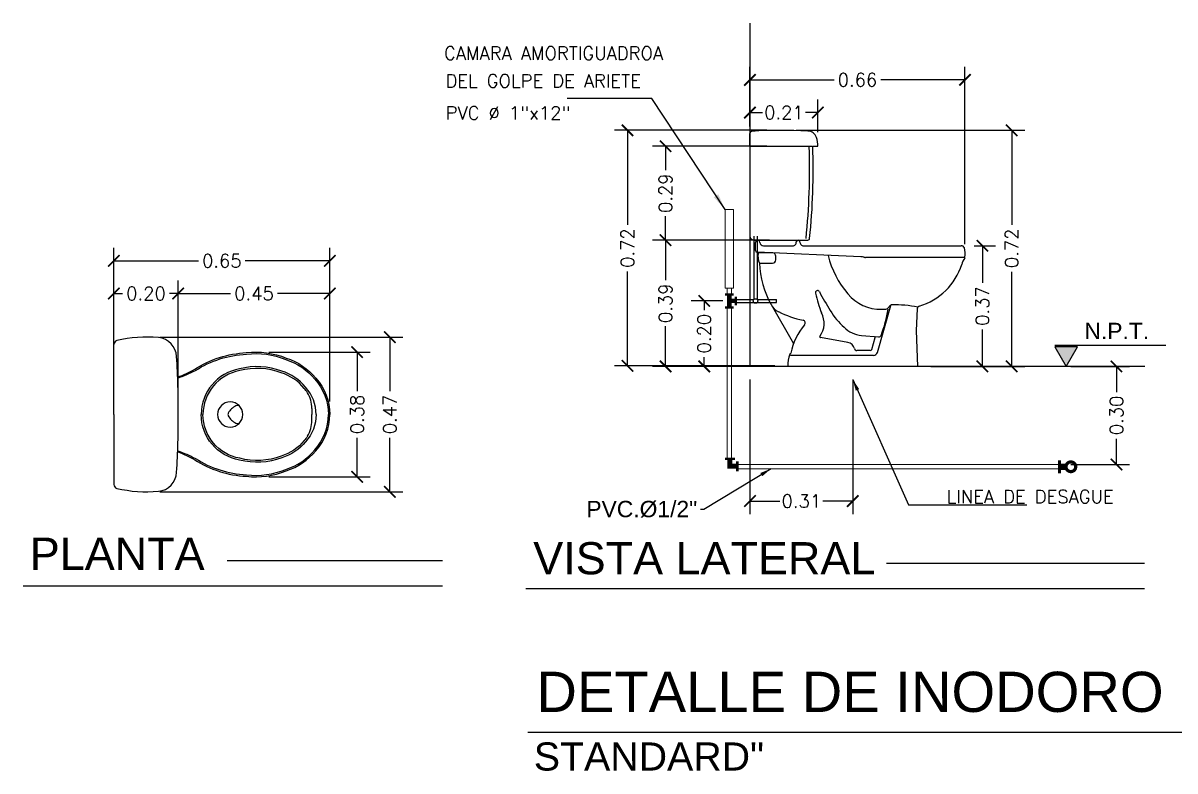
# Model space of a CAD drawing. Header units: inches. Extents: x -370 to 18, y -197 to 199.
# Drawn here: x -251.997 to -248.474, y -51.314 to -49.027 of the extents above; entities that cross this region are included whole.
import ezdxf

# ---------------------------------------------------------------- set-up
doc = ezdxf.new("R2010")
doc.units = ezdxf.units.IN
doc.header["$MEASUREMENT"] = 0
doc.header["$PDMODE"] = 34
doc.header["$PDSIZE"] = 0.2
for name, color, linetype in [('1', 1, 'Continuous'), ('agua', 4, 'Continuous'), ('COTAS', 1, 'Continuous'), ('grada', 3, 'Continuous'), ('Layer4', 4, 'Continuous'), ('MFIJ', 2, 'Continuous'), ('MUROS', 5, 'Continuous'), ('TEXT', 2, 'Continuous')]:
    doc.layers.add(name, color=color, linetype=linetype)
doc.styles.add('ARIAL', font='arial.ttf', dxfattribs={"height": 0.14})
doc.styles.add('NT_20', font='romans.shx', dxfattribs={"height": 0.0403})
doc.styles.add('NT_20 WALTER GUERRA', font='romans.shx', dxfattribs={"height": 0.0403})
doc.dimstyles.new('80E20', dxfattribs={"dimtxt": 0.0403, "dimasz": 0.035, "dimexe": 0.04, "dimexo": 0.04, "dimgap": 0.01, "dimtad": 0, "dimzin": 1, "dimdsep": 46, "dimtxsty": 'NT_20', "dimblk": 'ARCHTICK', "dimcen": 2.5, "dimclrd": 1, "dimclre": 1, "dimclrt": 3, "dimadec": 0, "dimazin": 0, "dimtfac": 1, "dimtmove": 1, "dimatfit": 3, "dimfxl": 1, "dimlwd": -1, "dimlwe": -1, "dimarcsym": 0})

# ---------------------------------------------------------------- blocks, each defined once
blk = doc.blocks.new('_ArchTick')
at = {"color": 0, "linetype": 'ByBlock', "const_width": 0.15}
blk.add_lwpolyline([(-0.5, -0.5), (0.5, 0.5)], dxfattribs=at)
blk = doc.blocks.new('Inod_HydraP')
at = {"color": 2, "linetype": 'Continuous', "ltscale": 20}
for q in [(0.05, 0.214), (0.05, -0.214)]:
    blk.add_line((0.05, 0), q, dxfattribs=at)
at = {"color": 1, "linetype": 'Continuous', "ltscale": 20}
for p in [(0.6556, 0.0185), (0.6556, 0.0185), (0.6556, -0.0185), (0.6556, -0.0185)]:
    blk.add_line(p, (0.6556, 0), dxfattribs=at)
for points in [[(0.245, 0.1141, 0.041153), (0.2972, 0.1384, -0.130423), (0.4549, 0.1891, -0.126977), (0.5774, 0.1724, -0.141745), (0.668, 0.1109, -0.184983), (0.7105, 0, -0.184983)], [(0.2451, 0.1113, 0.039655), (0.2996, 0.1346, -0.130633), (0.4553, 0.1846, -0.127306), (0.5758, 0.1681, -0.14208), (0.6646, 0.108, -0.185121), (0.706, 0, -0.185121)], [(0.6685, 0, 0.18664), (0.6362, 0.0834, 0.144474), (0.5636, 0.1327, 0.154958), (0.434, 0.1394, 0.364044), (0.317, 0, 0.364044)], [(0.6426, 0.0665, 0.0358), (0.6321, 0.0798, 0.144945), (0.5618, 0.1275, 0.155404), (0.4351, 0.134, 0.364511), (0.3225, 0, 0.364511)], [(0.6685, 0, -0.18664), (0.6362, -0.0834, -0.144474), (0.5636, -0.1327, -0.154958), (0.434, -0.1394, -0.364044), (0.317, 0, -0.364044)], [(0.245, -0.1141, -0.041153), (0.2972, -0.1384, 0.130423), (0.4549, -0.1891, 0.126977), (0.5774, -0.1724, 0.141745), (0.668, -0.1109, 0.184983), (0.7105, 0, 0.184983)], [(0.2451, -0.1113, -0.039655), (0.2996, -0.1346, 0.130633), (0.4553, -0.1846, 0.127306), (0.5758, -0.1681, 0.14208), (0.6646, -0.108, 0.185121), (0.706, 0, 0.185121)], [(0.6426, -0.0665, -0.0358), (0.6321, -0.0798, -0.144945), (0.5618, -0.1275, -0.155404), (0.4351, -0.134, -0.364511), (0.3225, 0, -0.364511)]]:
    blk.add_lwpolyline(points, format="xyb", dxfattribs=at)
at = {"color": 2, "linetype": 'Continuous', "ltscale": 20}
for centre, radius, start, end in [((0.0625, 0.214), 0.0125, 107.5577, 180), ((0.1507, -0.1676), 0.4041, 84.9198, 103.1543), ((0.1813, 0.1747), 0.0605, 2.1521, 85.0988), ((-2.0229, 0.0266), 2.2696, 359.2561, 3.7986), ((-2.0229, -0.0266), 2.2696, 356.2014, 0.7439), ((0.1813, -0.1747), 0.0605, 274.9012, 357.8479), ((0.0625, -0.214), 0.0125, 180, 252.4423), ((0.1507, 0.1676), 0.4041, 256.8457, 275.0802)]:
    blk.add_arc(centre, radius, start, end, dxfattribs=at)
at = {"color": 1, "linetype": 'Continuous', "ltscale": 20}
for centre, radius, start, end in [((0.4058, 0), 0.0384, 0, 180), ((0.5606, 0.0185), 0.095, 0, 30.3676), ((0.4058, 0), 0.0384, 180, 0), ((0.4127, -0.0009), 0.0139, 158.8095, 176.346), ((0.4127, -0.0009), 0.0139, 158.8095, 176.346), ((0.4456, -0.0215), 0.0525, 114.9844, 150.8262), ((0.4283, 0.0179), 0.00957, 38.1923, 120.8156), ((0.4127, 0.0009), 0.0139, 183.654, 201.1905), ((0.4127, 0.0009), 0.0139, 183.654, 201.1905), ((0.4456, 0.0215), 0.0525, 209.1738, 245.0156), ((0.4283, -0.0179), 0.00957, 239.1844, 321.8077), ((0.5606, -0.0185), 0.095, 329.6324, 0)]:
    blk.add_arc(centre, radius, start, end, dxfattribs=at)
blk = doc.blocks.new('*D628')
at = {"color": 1, "transparency": 16777216}
for p, q in [((-251.7196, -49.9699), (-251.7196, -49.814)), ((-251.5231, -50.1867), (-251.5231, -49.814)), ((-251.7196, -49.854), (-251.6928, -49.854)), ((-251.5231, -49.854), (-251.55, -49.854))]:
    blk.add_line(p, q, dxfattribs=at)
at = {"layer": 'DEFPOINTS', "color": 0, "transparency": 16777216}
for p in [(-251.5231, -49.854), (-251.7196, -50.0099), (-251.5231, -50.2267)]:
    blk.add_point(p, dxfattribs=at)
at = {"color": 1, "transparency": 16777216, "xscale": 0.035, "yscale": 0.035, "zscale": 0.035, "rotation": 180}
blk.add_blockref('_ArchTick', (-251.7196, -49.854), dxfattribs=at)
at = {"color": 1, "transparency": 16777216, "xscale": 0.035, "yscale": 0.035, "zscale": 0.035}
blk.add_blockref('_ArchTick', (-251.5231, -49.854), dxfattribs=at)
at = {"color": 3, "transparency": 16777216, "insert": (-251.6214, -49.854), "char_height": 0.0403, "attachment_point": 5, "style": 'NT_20'}
blk.add_mtext('0.20', dxfattribs=at)
blk = doc.blocks.new('*D629')
at = {"color": 1, "transparency": 16777216}
for p, q in [((-251.5231, -50.1867), (-251.5231, -49.814)), ((-251.0591, -50.1839), (-251.0591, -49.814)), ((-251.5231, -49.854), (-251.3625, -49.854)), ((-251.0591, -49.854), (-251.2197, -49.854))]:
    blk.add_line(p, q, dxfattribs=at)
at = {"layer": 'DEFPOINTS', "color": 0, "transparency": 16777216}
for p in [(-251.0591, -49.854), (-251.5231, -50.2267), (-251.0591, -50.2239)]:
    blk.add_point(p, dxfattribs=at)
at = {"color": 1, "transparency": 16777216, "xscale": 0.035, "yscale": 0.035, "zscale": 0.035, "rotation": 180}
blk.add_blockref('_ArchTick', (-251.5231, -49.854), dxfattribs=at)
at = {"color": 1, "transparency": 16777216, "xscale": 0.035, "yscale": 0.035, "zscale": 0.035}
blk.add_blockref('_ArchTick', (-251.0591, -49.854), dxfattribs=at)
at = {"color": 3, "transparency": 16777216, "insert": (-251.2911, -49.854), "char_height": 0.0403, "attachment_point": 5, "style": 'NT_20'}
blk.add_mtext('0.45', dxfattribs=at)
blk = doc.blocks.new('*D630')
at = {"color": 1, "transparency": 16777216}
for p, q in [((-251.7196, -50.1839), (-251.7196, -49.714)), ((-251.0591, -50.1839), (-251.0591, -49.714)), ((-251.7196, -49.754), (-251.4608, -49.754)), ((-251.0591, -49.754), (-251.318, -49.754))]:
    blk.add_line(p, q, dxfattribs=at)
at = {"layer": 'DEFPOINTS', "color": 0, "transparency": 16777216}
for p in [(-251.0591, -49.754), (-251.7196, -50.2239), (-251.0591, -50.2239)]:
    blk.add_point(p, dxfattribs=at)
at = {"color": 1, "transparency": 16777216, "xscale": 0.035, "yscale": 0.035, "zscale": 0.035, "rotation": 180}
blk.add_blockref('_ArchTick', (-251.7196, -49.754), dxfattribs=at)
at = {"color": 1, "transparency": 16777216, "xscale": 0.035, "yscale": 0.035, "zscale": 0.035}
blk.add_blockref('_ArchTick', (-251.0591, -49.754), dxfattribs=at)
at = {"color": 3, "transparency": 16777216, "insert": (-251.3894, -49.754), "char_height": 0.0403, "attachment_point": 5, "style": 'NT_20'}
blk.add_mtext('0.65', dxfattribs=at)
blk = doc.blocks.new('*D631')
at = {"color": 1, "transparency": 16777216}
for p, q in [((-251.2459, -50.0331), (-250.9358, -50.0331)), ((-250.9758, -50.0331), (-250.9758, -50.1525)), ((-250.9758, -50.4146), (-250.9758, -50.2953)), ((-251.2459, -50.4146), (-250.9358, -50.4146))]:
    blk.add_line(p, q, dxfattribs=at)
at = {"layer": 'DEFPOINTS', "color": 0, "transparency": 16777216}
for p in [(-251.2859, -50.0331), (-251.2859, -50.4146), (-250.9758, -50.4146)]:
    blk.add_point(p, dxfattribs=at)
at = {"color": 1, "transparency": 16777216, "xscale": 0.035, "yscale": 0.035, "zscale": 0.035}
for p, rotation in [((-250.9758, -50.0331), 90), ((-250.9758, -50.4146), 270)]:
    blk.add_blockref('_ArchTick', p, dxfattribs=dict(at, rotation=rotation))
at = {"color": 3, "transparency": 16777216, "insert": (-250.9758, -50.2239), "char_height": 0.0403, "attachment_point": 5, "rotation": 90, "style": 'NT_20'}
blk.add_mtext('0.38', dxfattribs=at)
blk = doc.blocks.new('*D632')
at = {"color": 1, "transparency": 16777216}
for p, q in [((-251.5789, -49.9873), (-250.8358, -49.9873)), ((-250.8758, -49.9873), (-250.8758, -50.1525)), ((-250.8758, -50.4604), (-250.8758, -50.2953)), ((-251.5789, -50.4604), (-250.8358, -50.4604))]:
    blk.add_line(p, q, dxfattribs=at)
at = {"layer": 'DEFPOINTS', "color": 0, "transparency": 16777216}
for p in [(-251.6189, -49.9873), (-251.6189, -50.4604), (-250.8758, -50.4604)]:
    blk.add_point(p, dxfattribs=at)
at = {"color": 1, "transparency": 16777216, "xscale": 0.035, "yscale": 0.035, "zscale": 0.035}
for p, rotation in [((-250.8758, -49.9873), 90), ((-250.8758, -50.4604), 270)]:
    blk.add_blockref('_ArchTick', p, dxfattribs=dict(at, rotation=rotation))
at = {"color": 3, "transparency": 16777216, "insert": (-250.8758, -50.2239), "char_height": 0.0403, "attachment_point": 5, "rotation": 90, "style": 'NT_20'}
blk.add_mtext('0.47', dxfattribs=at)
blk = doc.blocks.new('Inod_HydraE')
at = {"layer": 'MFIJ', "color": 2, "linetype": 'Continuous'}
for p, q in [((0.05, 0.6756), (0.05, 0.7121)), ((0.05, 0.6706), (0.05, 0.3981)), ((0.0525, 0.6731), (0.24, 0.6731)), ((0.242, 0.6731), (0.2575, 0.6731)), ((0.062, 0.3861), (0.0732, 0.3861)), ((0.067, 0.3539), (0.067, 0.3786)), ((0.0732, 0.3861), (0.2266, 0.3861)), ((0.0914, 0.3688), (0.1806, 0.3688)), ((0.2142, 0.3688), (0.6958, 0.3688)), ((0.3889, 0.335), (0.0718, 0.3489)), ((0.0759, 0.3468), (0.0759, 0.3487)), ((0.1198, 0.3468), (0.0759, 0.3468)), ((0.1294, 0.3258), (0.1294, 0.3368)), ((0.7076, 0.3329), (0.4035, 0.3329)), ((0.0794, 0.3158), (0.1194, 0.3158)), ((0.1146, 0.1888), (0.1834, 0.0697)), ((0.4796, 0.1867), (0.4709, 0.1775)), ((0.5596, 0.1093), (0.562, 0.1762)), ((0.4528, 0.1749), (0.4656, 0.1751)), ((0.5634, 0), (0.5596, 0.1093)), ((0.3495, 0.0731), (0.2658, 0.0879)), ((0.391, 0.0946), (0.4434, 0.09)), ((0.423, 0.0521), (0.4333, 0.0879)), ((0.4182, 0.0485), (0.3772, 0.0485)), ((0.5634, 0), (0.1658, 0)), ((0.428, 0.0335), (0.1737, 0.0335))]:
    blk.add_line(p, q, dxfattribs=at)
at = {"layer": 'MFIJ', "color": 1, "linetype": 'Continuous'}
blk.add_line((0.44, 0.0426), (0.4813, 0.1865), dxfattribs=at)
at = {"layer": 'MFIJ', "color": 2, "linetype": 'Continuous'}
for centre, radius, start, end in [((0.0562, 0.7124), 0.0062, 91.4933, 182.6113), ((0.151, -0.6221), 1.344, 86.7356, 94.0533), ((0.2268, 0.692), 0.0278, 16.7219, 88.403), ((0.0525, 0.6756), 0.0025, 180, 270), ((0.0525, 0.6706), 0.0025, 90, 180), ((-1.77, 0.5991), 2.0024, 354.048, 2.0675), ((-1.7645, 0.5995), 2.0079, 354.0535, 2.0975), ((-1.7645, 0.5995), 2.0079, 2.0975, 2.1008), ((0.1881, 0.6762), 0.0695, 357.4066, 19.9838), ((0.062, 0.3981), 0.012, 180, 270), ((0.2266, 0.3921), 0.006, 270, 354.0535), ((0.0735, 0.3794), 0.0065, 357.5731, 186.7437), ((0.072, 0.3539), 0.005, 180, 267.5), ((0.0923, 0.3813), 0.0125, 189.9672, 266.0547), ((0.1811, 0.3795), 0.0107, 267.3041, 7.4657), ((0.1972, 0.3804), 0.00557, 7.9882, 175.8253), ((0.2139, 0.3801), 0.0113, 174.2074, 271.3864), ((0.6969, 0.3596), 0.00924, 15.4286, 97.0264), ((0.6461, 0.3438), 0.0625, 350.5054, 16.9979), ((0.1153, 0.3355), 0.0409, 164.0001, 208.7742), ((0.1194, 0.3258), 0.01, 270, 0), ((0.1194, 0.3368), 0.01, 0, 87.5), ((0.5624, 0.4062), 0.2815, 193.7359, 220.8288), ((0.3896, 0.302), 0.0331, 72.2543, 91.3308), ((0.4033, 0.3436), 0.0107, 250.6238, 271.3268), ((0.7451, 0.3023), 0.048, 142.8736, 168.465), ((0.7028, 0.3343), 0.005, 322.8736, 350.5054), ((0.3718, 0.3284), 0.2927, 182.4709, 208.4948), ((0.5132, 0.3707), 0.1939, 286.31, 342.3541), ((0.2567, 0.2255), 0.0064, 30, 198), ((0.6124, 0.3021), 0.3702, 192.2584, 201.9391), ((1.1067, 0.6774), 0.9563, 207.9867, 212.0133), ((0.4479, 0.3008), 0.126, 218.5782, 272.247), ((0.1594, 0.2131), 0.051, 208.4948, 243.8789), ((0.4654, 0.1826), 0.0075, 271.1235, 316.6131), ((0.4841, 0.1807), 0.0075, 90.8027, 127.232), ((0.4895, -0.2028), 0.3911, 79.0808, 90.8027), ((0.5714, 0.1758), 0.0095, 113.3794, 178), ((0.285, 0.4692), 0.3362, 243.8789, 257.5583), ((0.2079, 0.1318), 0.069, 324.6063, 27.6807), ((0.4669, 0.2693), 0.1975, 210, 229.3607), ((0.3633, 0.0024), 0.1921, 139.5225, 168.5447), ((0.2107, 0.1326), 0.0085, 319.5225, 77.5583), ((0.3984, 0.1788), 0.0845, 224.6343, 265), ((0.2662, 0.0904), 0.0025, 144.6063, 260), ((0.3452, 0.0485), 0.025, 14.0297, 80), ((0.4309, 0.0886), 0.0025, 344, 85), ((0.444, 0.0975), 0.0075, 265, 337.5224), ((0.2776, 0.0016), 0.1118, 161.5555, 180.8176), ((0.1739, 0.0362), 0.0025, 105.7222, 161.5555), ((0.1726, 0.041), 0.0025, 285.7222, 348.5447), ((0.3772, 0.0565), 0.008, 194.0297, 270), ((0.4182, 0.0535), 0.005, 270, 344), ((0.428, 0.046), 0.0125, 270, 344)]:
    blk.add_arc(centre, radius, start, end, dxfattribs=at)
at = {"layer": 'MFIJ', "color": 1, "linetype": 'Continuous'}
blk.add_arc((0.0762, 0.2395), 0.4018, 338.8606, 350.6878, dxfattribs=at)
blk = doc.blocks.new('*D633')
at = {"color": 1, "transparency": 16777216}
for p, q in [((-249.7742, -49.343), (-249.7742, -49.2606)), ((-249.5667, -49.3606), (-249.5667, -49.2606)), ((-249.7742, -49.3006), (-249.7361, -49.3006)), ((-249.5667, -49.3006), (-249.6048, -49.3006))]:
    blk.add_line(p, q, dxfattribs=at)
at = {"layer": 'DEFPOINTS', "color": 0, "transparency": 16777216}
for p in [(-249.5667, -49.3006), (-249.7742, -49.383), (-249.5667, -49.4006)]:
    blk.add_point(p, dxfattribs=at)
at = {"color": 1, "transparency": 16777216, "xscale": 0.035, "yscale": 0.035, "zscale": 0.035, "rotation": 180}
blk.add_blockref('_ArchTick', (-249.7742, -49.3006), dxfattribs=at)
at = {"color": 1, "transparency": 16777216, "xscale": 0.035, "yscale": 0.035, "zscale": 0.035}
blk.add_blockref('_ArchTick', (-249.5667, -49.3006), dxfattribs=at)
at = {"color": 3, "transparency": 16777216, "insert": (-249.6704, -49.3006), "char_height": 0.0403, "attachment_point": 5, "style": 'NT_20'}
blk.add_mtext('0.21', dxfattribs=at)
blk = doc.blocks.new('*D634')
at = {"color": 1, "transparency": 16777216}
for p, q in [((-249.7742, -49.343), (-249.7742, -49.1606)), ((-249.1165, -49.7033), (-249.1165, -49.1606)), ((-249.7742, -49.2006), (-249.5168, -49.2006)), ((-249.1165, -49.2006), (-249.374, -49.2006))]:
    blk.add_line(p, q, dxfattribs=at)
at = {"layer": 'DEFPOINTS', "color": 0, "transparency": 16777216}
for p in [(-249.1165, -49.2006), (-249.7742, -49.383), (-249.1165, -49.7433)]:
    blk.add_point(p, dxfattribs=at)
at = {"color": 1, "transparency": 16777216, "xscale": 0.035, "yscale": 0.035, "zscale": 0.035, "rotation": 180}
blk.add_blockref('_ArchTick', (-249.7742, -49.2006), dxfattribs=at)
at = {"color": 1, "transparency": 16777216, "xscale": 0.035, "yscale": 0.035, "zscale": 0.035}
blk.add_blockref('_ArchTick', (-249.1165, -49.2006), dxfattribs=at)
at = {"color": 3, "transparency": 16777216, "insert": (-249.4454, -49.2006), "char_height": 0.0403, "attachment_point": 5, "style": 'NT_20'}
blk.add_mtext('0.66', dxfattribs=at)
blk = doc.blocks.new('*D627')
at = {"color": 1, "transparency": 16777216}
for p, q in [((-249.6332, -49.3549), (-248.9337, -49.3549)), ((-248.9737, -49.3549), (-248.9737, -49.6444)), ((-248.9737, -50.0768), (-248.9737, -49.7872)), ((-249.2208, -50.0768), (-248.9337, -50.0768))]:
    blk.add_line(p, q, dxfattribs=at)
at = {"layer": 'DEFPOINTS', "color": 0, "transparency": 16777216}
for p in [(-249.6732, -49.3549), (-249.2608, -50.0768), (-248.9737, -50.0768)]:
    blk.add_point(p, dxfattribs=at)
at = {"color": 1, "transparency": 16777216, "xscale": 0.035, "yscale": 0.035, "zscale": 0.035}
for p, rotation in [((-248.9737, -49.3549), 90), ((-248.9737, -50.0768), 270)]:
    blk.add_blockref('_ArchTick', p, dxfattribs=dict(at, rotation=rotation))
at = {"color": 3, "transparency": 16777216, "insert": (-248.9737, -49.7158), "char_height": 0.0403, "attachment_point": 5, "rotation": 90, "style": 'NT_20'}
blk.add_mtext('0.72', dxfattribs=at)
blk = doc.blocks.new('*D635')
at = {"color": 1, "transparency": 16777216}
for p, q in [((-249.0884, -49.708), (-249.0233, -49.708)), ((-249.0633, -49.708), (-249.0633, -49.821)), ((-249.0633, -50.0768), (-249.0633, -49.9638)), ((-249.2208, -50.0768), (-249.0233, -50.0768))]:
    blk.add_line(p, q, dxfattribs=at)
at = {"layer": 'DEFPOINTS', "color": 0, "transparency": 16777216}
for p in [(-249.1284, -49.708), (-249.2608, -50.0768), (-249.0633, -50.0768)]:
    blk.add_point(p, dxfattribs=at)
at = {"color": 1, "transparency": 16777216, "xscale": 0.035, "yscale": 0.035, "zscale": 0.035}
for p, rotation in [((-249.0633, -49.708), 90), ((-249.0633, -50.0768), 270)]:
    blk.add_blockref('_ArchTick', p, dxfattribs=dict(at, rotation=rotation))
at = {"color": 3, "transparency": 16777216, "insert": (-249.0633, -49.8924), "char_height": 0.0403, "attachment_point": 5, "rotation": 90, "style": 'NT_20'}
blk.add_mtext('0.37', dxfattribs=at)
blk = doc.blocks.new('*D636')
at = {"color": 1, "transparency": 16777216}
for p, q in [((-249.7224, -49.4037), (-250.0724, -49.4037)), ((-250.0324, -49.4037), (-250.0324, -49.4768)), ((-250.0324, -49.6907), (-250.0324, -49.6177)), ((-249.7143, -49.6907), (-250.0724, -49.6907))]:
    blk.add_line(p, q, dxfattribs=at)
at = {"layer": 'DEFPOINTS', "color": 0, "transparency": 16777216}
for p in [(-249.6824, -49.4037), (-250.0324, -49.6907), (-249.6743, -49.6907)]:
    blk.add_point(p, dxfattribs=at)
at = {"color": 1, "transparency": 16777216, "xscale": 0.035, "yscale": 0.035, "zscale": 0.035}
for p, rotation in [((-250.0324, -49.4037), 90), ((-250.0324, -49.6907), 270)]:
    blk.add_blockref('_ArchTick', p, dxfattribs=dict(at, rotation=rotation))
at = {"color": 3, "transparency": 16777216, "insert": (-250.0324, -49.5472), "char_height": 0.0403, "attachment_point": 5, "rotation": 90, "style": 'NT_20'}
blk.add_mtext('0.29', dxfattribs=at)
blk = doc.blocks.new('*D637')
at = {"color": 1, "transparency": 16777216}
for p, q in [((-249.7143, -49.6907), (-250.0724, -49.6907)), ((-250.0324, -49.6907), (-250.0324, -49.8133)), ((-250.0324, -50.0768), (-250.0324, -49.9542)), ((-249.8142, -50.0768), (-250.0724, -50.0768))]:
    blk.add_line(p, q, dxfattribs=at)
at = {"layer": 'DEFPOINTS', "color": 0, "transparency": 16777216}
for p in [(-249.6743, -49.6907), (-250.0324, -50.0768), (-249.7742, -50.0768)]:
    blk.add_point(p, dxfattribs=at)
at = {"color": 1, "transparency": 16777216, "xscale": 0.035, "yscale": 0.035, "zscale": 0.035}
for p, rotation in [((-250.0324, -49.6907), 90), ((-250.0324, -50.0768), 270)]:
    blk.add_blockref('_ArchTick', p, dxfattribs=dict(at, rotation=rotation))
at = {"color": 3, "transparency": 16777216, "insert": (-250.0324, -49.8838), "char_height": 0.0403, "attachment_point": 5, "rotation": 90, "style": 'NT_20'}
blk.add_mtext('0.39', dxfattribs=at)
blk = doc.blocks.new('*D638')
at = {"color": 1, "transparency": 16777216}
for p, q in [((-249.8573, -49.8768), (-249.9541, -49.8768)), ((-249.9141, -49.8768), (-249.9141, -49.9054)), ((-249.9141, -50.0768), (-249.9141, -50.0482)), ((-249.8542, -50.0768), (-249.9541, -50.0768))]:
    blk.add_line(p, q, dxfattribs=at)
at = {"layer": 'DEFPOINTS', "color": 0, "transparency": 16777216}
for p in [(-249.8173, -49.8768), (-249.9141, -50.0768), (-249.8142, -50.0768)]:
    blk.add_point(p, dxfattribs=at)
at = {"color": 1, "transparency": 16777216, "xscale": 0.035, "yscale": 0.035, "zscale": 0.035}
for p, rotation in [((-249.9141, -49.8768), 90), ((-249.9141, -50.0768), 270)]:
    blk.add_blockref('_ArchTick', p, dxfattribs=dict(at, rotation=rotation))
at = {"color": 3, "transparency": 16777216, "insert": (-249.9141, -49.9768), "char_height": 0.0403, "attachment_point": 5, "rotation": 90, "style": 'NT_20'}
blk.add_mtext('0.20', dxfattribs=at)
blk = doc.blocks.new('*D639')
at = {"color": 1, "transparency": 16777216}
for p, q in [((-249.7742, -50.1168), (-249.7742, -50.5287)), ((-249.4596, -50.1168), (-249.4596, -50.5287)), ((-249.7742, -50.4887), (-249.6826, -50.4887)), ((-249.4596, -50.4887), (-249.5513, -50.4887))]:
    blk.add_line(p, q, dxfattribs=at)
at = {"layer": 'DEFPOINTS', "color": 0, "transparency": 16777216}
for p in [(-249.7742, -50.0768), (-249.4596, -50.0768), (-249.4596, -50.4887)]:
    blk.add_point(p, dxfattribs=at)
at = {"color": 1, "transparency": 16777216, "xscale": 0.035, "yscale": 0.035, "zscale": 0.035, "rotation": 180}
blk.add_blockref('_ArchTick', (-249.7742, -50.4887), dxfattribs=at)
at = {"color": 1, "transparency": 16777216, "xscale": 0.035, "yscale": 0.035, "zscale": 0.035}
blk.add_blockref('_ArchTick', (-249.4596, -50.4887), dxfattribs=at)
at = {"color": 3, "transparency": 16777216, "insert": (-249.6169, -50.4887), "char_height": 0.0403, "attachment_point": 5, "style": 'NT_20'}
blk.add_mtext('0.31', dxfattribs=at)
blk = doc.blocks.new('*D640')
at = {"color": 1, "transparency": 16777216}
for p, q in [((-249.7224, -49.3549), (-250.1887, -49.3549)), ((-250.1487, -49.3549), (-250.1487, -49.6436)), ((-250.1487, -50.0752), (-250.1487, -49.7865)), ((-249.6984, -50.0752), (-250.1887, -50.0752))]:
    blk.add_line(p, q, dxfattribs=at)
at = {"layer": 'DEFPOINTS', "color": 0, "transparency": 16777216}
for p in [(-249.6824, -49.3549), (-250.1487, -50.0752), (-249.6584, -50.0752)]:
    blk.add_point(p, dxfattribs=at)
at = {"color": 1, "transparency": 16777216, "xscale": 0.035, "yscale": 0.035, "zscale": 0.035}
for p, rotation in [((-250.1487, -49.3549), 90), ((-250.1487, -50.0752), 270)]:
    blk.add_blockref('_ArchTick', p, dxfattribs=dict(at, rotation=rotation))
at = {"color": 3, "transparency": 16777216, "insert": (-250.1487, -49.7151), "char_height": 0.0403, "attachment_point": 5, "rotation": 90, "style": 'NT_20'}
blk.add_mtext('0.72', dxfattribs=at)
blk = doc.blocks.new('*D641')
at = {"layer": 'COTAS', "color": 1, "transparency": 16777216}
for p, q in [((-248.793, -50.0768), (-248.6133, -50.0768)), ((-248.6533, -50.0768), (-248.6533, -50.1554)), ((-248.6533, -50.3768), (-248.6533, -50.2982)), ((-248.793, -50.3768), (-248.6133, -50.3768))]:
    blk.add_line(p, q, dxfattribs=at)
at = {"layer": 'DEFPOINTS', "color": 0, "transparency": 16777216}
for p in [(-248.833, -50.0768), (-248.6533, -50.0768), (-248.833, -50.3768)]:
    blk.add_point(p, dxfattribs=at)
at = {"layer": 'COTAS', "color": 1, "transparency": 16777216, "xscale": 0.035, "yscale": 0.035, "zscale": 0.035}
for p, rotation in [((-248.6533, -50.0768), 90), ((-248.6533, -50.3768), 270)]:
    blk.add_blockref('_ArchTick', p, dxfattribs=dict(at, rotation=rotation))
at = {"layer": 'COTAS', "color": 3, "transparency": 16777216, "insert": (-248.6533, -50.2268), "char_height": 0.0403, "attachment_point": 5, "rotation": 90, "style": 'NT_20'}
blk.add_mtext('0.30', dxfattribs=at)

msp = doc.modelspace()

# ---------------------------------------------------------------- hatches: boundary and pattern name
at = {"layer": 'grada'}
msp.add_hatch(color=256, dxfattribs=at).paths.add_polyline_path([(-248.80683, -50.0768), (-248.77245, -50.01725), (-248.84121, -50.01725)])

# ---------------------------------------------------------------- linework, layer by layer
at = {"color": 2, "lineweight": 0}
for p, q in [((-249.85039, -49.59657), (-249.82422, -49.59657)), ((-249.85039, -49.83724), (-249.85039, -49.59657)), ((-249.82422, -49.59657), (-249.82422, -49.83724)), ((-249.82422, -49.83724), (-249.85039, -49.83724)), ((-249.84373, -49.83724), (-249.84373, -49.85676)), ((-249.83089, -49.83724), (-249.83089, -49.85676)), ((-249.84373, -49.89684), (-249.84373, -50.35612)), ((-249.83089, -49.89684), (-249.83089, -50.35612)), ((-249.81286, -50.38964), (-248.83301, -50.38964))]:
    msp.add_line(p, q, dxfattribs=at)
at = {"color": 1, "lineweight": 0}
for p, q in [((-249.84373, -49.85676), (-249.83089, -49.85676)), ((-249.81286, -50.3768), (-248.83301, -50.3768))]:
    msp.add_line(p, q, dxfattribs=at)
at = {"color": 12}
msp.add_line((-248.56616, -50.0768), (-250.01469, -50.0768), dxfattribs=at)
at = {"layer": '1'}
for p, q in [((-249.76222, -49.67871), (-249.76222, -49.8718)), ((-249.75222, -49.67871), (-249.75222, -49.8718)), ((-249.81727, -49.8718), (-249.76222, -49.8718)), ((-249.81727, -49.8818), (-249.69351, -49.8818)), ((-249.75222, -49.8718), (-249.69351, -49.8718)), ((-249.69351, -49.8818), (-249.69351, -49.8718))]:
    msp.add_line(p, q, dxfattribs=at)
msp.add_circle((-249.75722, -49.8768), 0.00698, dxfattribs=at)
at = {"layer": 'agua', "color": 1, "lineweight": 0}
for points, const_width in [([(-249.83731, -49.85676), (-249.83731, -49.89684)], 0.01336), ([(-249.82395, -49.85676), (-249.85067, -49.85676)], 0.00668), ([(-249.83731, -49.8768), (-249.81727, -49.8768)], 0.01336), ([(-249.81727, -49.86344), (-249.81727, -49.89016)], 0.00668), ([(-249.82395, -49.89684), (-249.85067, -49.89684)], 0.00668), ([(-249.8204, -50.3597), (-249.85057, -50.3597)], 0.00754), ([(-249.83549, -50.3597), (-249.83549, -50.38233), (-249.81286, -50.38233)], 0.01509), ([(-249.81286, -50.36725), (-249.81286, -50.39742)], 0.00754), ([(-248.82736, -50.38377), (-248.80759, -50.38377)], 0.01977)]:
    msp.add_lwpolyline(points, dxfattribs=dict(at, const_width=const_width))
at = {"layer": 'agua', "color": 1, "lineweight": 0, "const_width": 0.00989, "flags": 128}
msp.add_lwpolyline([(-248.82736, -50.364), (-248.82736, -50.40354)], dxfattribs=at)
at = {"layer": 'agua', "color": 1, "const_width": 0.00989}
msp.add_lwpolyline([(-248.79275, -50.36894, 1), (-248.79275, -50.3986, 1)], format="xyb", close=True, dxfattribs=at)
at = {"layer": 'grada'}
msp.add_lwpolyline([(-248.80683, -50.0768), (-248.77245, -50.01725), (-248.84121, -50.01725)], close=True, dxfattribs=at)
at = {"layer": 'Layer4'}
msp.add_line((-248.84121, -50.01235), (-248.50211, -50.01235), dxfattribs=at)
at = {"layer": 'MUROS'}
msp.add_line((-249.77422, -49.0268), (-249.77422, -50.0768), dxfattribs=at)
at = {"layer": 'TEXT', "color": 1}
for points in [[(-251.37299, -50.67077), (-250.71436, -50.67077)], [(-249.35629, -50.67899), (-248.56769, -50.67899)]]:
    msp.add_lwpolyline(points, dxfattribs=at)
at = {"layer": 'TEXT', "color": 7}
for points in [[(-251.99748, -50.74815), (-250.71436, -50.74815)], [(-250.45962, -50.75637), (-248.56769, -50.75637)], [(-250.4533, -51.19507), (-246.40377, -51.19507)]]:
    msp.add_lwpolyline(points, dxfattribs=at)

# ---------------------------------------------------------------- block references
msp.add_blockref('Inod_HydraE', (-249.82422, -50.0768))
at = {"layer": 'MFIJ', "ltscale": 0.1}
msp.add_blockref('Inod_HydraP', (-251.76964, -50.22388), dxfattribs=at)

# ---------------------------------------------------------------- texts
at = {"color": 4, "style": 'NT_20 WALTER GUERRA'}
for s, p in [('CAMARA AMORTIGUADROA', (-250.70994, -49.13929)), ('DEL GOLPE DE ARIETE', (-250.70543, -49.22397)), ('PVC %%C 1"x12"', (-250.70492, -49.32212))]:
    msp.add_text(s, height=0.0403, dxfattribs=at).set_placement(p)
at = {"color": 4, "insert": (-248.917, -50.47511), "char_height": 0.0403, "attachment_point": 5, "style": 'NT_20 WALTER GUERRA'}
msp.add_mtext('LINEA DE DESAGUE', dxfattribs=at)
at = {"layer": 'TEXT', "color": 4, "style": 'ARIAL'}
for s, height, p in [('PLANTA', 0.09838, (-251.97684, -50.69902)), ('VISTA LATERAL', 0.0983798, (-250.43701, -50.71276)), ('DETALLE DE INODORO', 0.1229748, (-250.42749, -51.13365)), ('STANDARD"', 0.086082, (-250.43524, -51.31288))]:
    msp.add_text(s, height=height, dxfattribs=at).set_placement(p)
at = {"layer": 'TEXT', "insert": (-248.5533, -49.96851), "char_height": 0.05, "attachment_point": 6, "style": 'ARIAL'}
msp.add_mtext('N.P.T.', dxfattribs=at)
at = {"layer": 'TEXT', "color": 3, "insert": (-249.93538, -50.51402), "char_height": 0.05, "attachment_point": 6, "style": 'ARIAL'}
msp.add_mtext('PVC.%%C1/2"', dxfattribs=at)

# ---------------------------------------------------------------- dimensions: what is measured, and where the dimension line sits
for base, p1, p2, picture, middle in [((-249.11651, -49.20059), (-249.77422, -49.38296), (-249.11651, -49.74332), '*D634', (-249.44537, -49.20059)), ((-249.56665, -49.30059), (-249.77422, -49.38296), (-249.56665, -49.40057), '*D633', (-249.67044, -49.30059)), ((-251.52312, -49.85402), (-251.71964, -50.00987), (-251.52312, -50.22673), '*D628', (-251.62138, -49.85402)), ((-249.4596, -50.48866), (-249.77422, -50.0768), (-249.4596, -50.0768), '*D639', (-249.61691, -50.48866))]:
    dim = msp.add_linear_dim(base=base, p1=p1, p2=p2, dimstyle='80E20')
    dim.commit()
    dim.dimension.update_dxf_attribs({"geometry": picture, "text_midpoint": middle})
for base, p1, p2, picture, middle in [((-250.14867, -50.0752), (-249.68244, -49.3549), (-249.65841, -50.0752), '*D640', (-250.14867, -49.71505)), ((-248.97374, -50.0768), (-249.67319, -49.35487), (-249.26079, -50.0768), '*D627', (-248.97374, -49.71583)), ((-250.03244, -49.69071), (-249.68244, -49.40371), (-249.67431, -49.69071), '*D636', (-250.03244, -49.54721)), ((-250.03244, -50.0768), (-249.67431, -49.69071), (-249.77422, -50.0768), '*D637', (-250.03244, -49.88375)), ((-249.06333, -50.0768), (-249.12841, -49.70803), (-249.26079, -50.0768), '*D635', (-249.06333, -49.89241)), ((-249.91406, -50.0768), (-249.81727, -49.8768), (-249.81422, -50.0768), '*D638', (-249.91406, -49.9768)), ((-250.87585, -50.4604), (-251.61894, -49.98735), (-251.61894, -50.4604), '*D632', (-250.87585, -50.22388)), ((-250.97585, -50.41463), (-251.28585, -50.03312), (-251.28585, -50.41463), '*D631', (-250.97585, -50.22388))]:
    dim = msp.add_linear_dim(base=base, p1=p1, p2=p2, angle=90, dimstyle='80E20')
    dim.commit()
    dim.dimension.update_dxf_attribs({"geometry": picture, "text_midpoint": middle})
for base, p1, text, picture, middle in [((-251.05913, -49.75402), (-251.71964, -50.22388), '0.65', '*D630', (-251.38938, -49.75402)), ((-251.05913, -49.85402), (-251.52312, -50.22673), '0.45', '*D629', (-251.29112, -49.85402))]:
    dim = msp.add_linear_dim(base=base, p1=p1, p2=(-251.05913, -50.22388), text=text, dimstyle='80E20')
    dim.commit()
    dim.dimension.update_dxf_attribs({"geometry": picture, "text_midpoint": middle})
at = {"layer": 'COTAS'}
dim = msp.add_linear_dim(base=(-248.65331, -50.0768), p1=(-248.83301, -50.3768), p2=(-248.83301, -50.0768), angle=90, dimstyle='80E20', dxfattribs=at)
dim.commit()
dim.dimension.update_dxf_attribs({"geometry": '*D641', "text_midpoint": (-248.65331, -50.2268), "dimtype": 160})

# ---------------------------------------------------------------- leaders
msp.add_leader([(-249.85039, -49.59657), (-250.07462, -49.25789), (-250.33288, -49.25789)], dimstyle='80E20', override={"dimasz": 0.05, "dimgap": 0.01, "dimtad": 0}, dxfattribs=at)
at = {"layer": 'COTAS', "annotation_type": 0, "has_hookline": 1, "hookline_direction": 0}
msp.add_leader([(-249.4596, -50.1168), (-249.28903, -50.50011), (-248.927, -50.50011)], dimstyle='80E20', override={"dimgap": 0.01, "dimtad": 0}, dxfattribs=at)
at = {"layer": 'TEXT', "color": 1, "lineweight": 0, "annotation_type": 0, "has_hookline": 1, "hookline_direction": 1}
msp.add_leader([(-249.70942, -50.38964), (-249.91538, -50.51402), (-249.92538, -50.51402)], dimstyle='80E20', dxfattribs=at)

doc.saveas('drawing.dxf')
